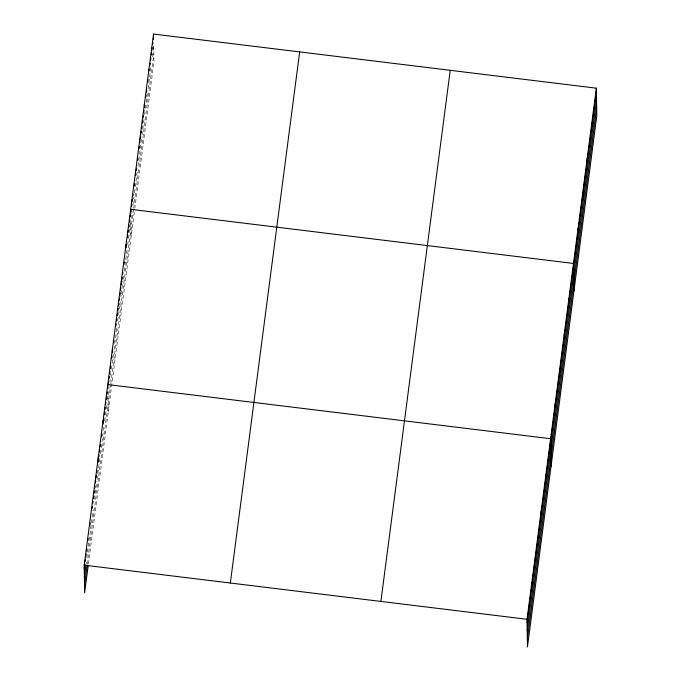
<?xml version="1.0" encoding="UTF-8"?>
<svg xmlns="http://www.w3.org/2000/svg" width="681" height="681" viewBox="0 0 681 681"><rect width="100%" height="100%" fill="white"/><g stroke="black" fill="none" stroke-linecap="round" stroke-linejoin="round"><path stroke-width="0.51" stroke-dasharray="3.4 2.55" d="M86.002 564.149L86.266 562.08M86.81 557.952L88.964 541.446M89.1 540.416L93.135 509.456M94.489 499.139L95.834 488.822M95.97 487.792L96.506 483.663M97.042 479.535L99.205 463.02M99.332 461.99L99.877 457.862M100.413 453.733L102.567 437.228M102.703 436.198L104.184 424.842M104.721 420.713L106.747 405.238M107.555 399.049L107.956 395.95M108.092 394.92L109.164 386.672M109.837 381.513L110.109 379.453M110.645 375.333L110.918 373.265M111.454 369.145L112.799 358.836M112.935 357.806L113.472 353.677M114.016 349.557L116.97 326.871M117.779 320.691L119.669 306.254M119.796 305.224L120.341 301.096M120.877 296.976L121.15 294.916M121.278 293.886L123.031 280.478M123.167 279.448L123.704 275.328M124.24 271.2L127.202 248.522M127.739 244.394L129.892 227.897M130.028 226.867L130.565 222.747M131.11 218.618L131.646 214.498M131.782 213.468L132.046 211.399M132.855 205.219L133.527 200.061M133.663 199.031L133.936 196.971M134.472 192.842L136.626 176.353M136.762 175.315L137.298 171.195M137.971 166.036L140.933 143.359M141.069 142.329L141.469 139.23M142.006 135.11L143.487 123.772M143.623 122.742L144.159 118.613M144.695 114.493L144.968 112.425M145.504 108.305L146.849 97.996M146.985 96.966L147.522 92.837M148.066 88.717L151.02 66.031M152.238 56.753L153.719 45.414L153.974 61.707L134.864 208.105M87.211 564.157L110.645 384.629M110.782 383.599L133.527 209.356M133.655 208.326L153.846 53.68M88.411 563.928L134.727 209.135M130.837 220.678L131.093 236.971M107.99 398.019L108.211 412.243"/><path stroke-width="1.02" d="M88.138 565.988L84.64 592.819L84.206 565.162L153.54 34.05L596.36 88.181L596.794 115.838L527.46 646.95L527.026 619.293L596.36 88.181M84.257 568.507L84.793 564.379M85.202 561.28L85.474 559.22M85.874 556.122L86.147 554.062M86.547 550.963L86.819 548.903M87.892 540.646L88.164 538.577M89.918 525.17L90.181 523.102M92.071 508.656L92.344 506.596M92.744 503.497L93.016 501.437M93.416 498.339L93.689 496.27M94.089 493.18L94.361 491.112M94.761 488.022L95.034 485.953M95.434 482.863L95.706 480.795M96.115 477.696L96.379 475.636M96.787 472.537L97.051 470.477M98.132 462.22L98.345 456.815M98.805 457.062L99.077 455.002M99.477 451.903L99.749 449.843M100.15 446.745L100.422 444.676M101.503 436.427L101.767 434.359M103.521 420.943L103.793 418.883M104.329 414.755L104.602 412.695M105.002 409.596L105.274 407.536M105.674 404.437L105.947 402.369M106.347 399.279L106.619 397.21M107.019 394.12L107.292 392.052M108.373 383.803L108.637 381.743M109.045 378.645L109.309 376.584M109.718 373.494L109.981 371.434M110.39 368.336L110.654 366.276M111.735 358.027L111.999 355.967M112.408 352.869L112.68 350.809M113.753 342.56L114.025 340.5M115.906 326.063L116.179 324.003M116.579 320.913L116.851 318.853M117.251 315.754L117.524 313.694M117.924 310.604L118.196 308.544M118.596 305.446L118.869 303.385M119.269 300.295L119.541 298.227M119.941 295.137L120.214 293.077M120.614 289.978L120.886 287.918M121.286 284.828L121.507 279.423M121.959 279.67L122.231 277.61M122.631 274.52L122.903 272.46M123.985 264.211L124.248 262.142M127.483 237.405L127.747 235.337M128.156 232.247L128.42 230.187M128.828 227.088L129.092 225.028M129.501 221.938L129.765 219.878M130.173 216.779L130.437 214.719M130.846 211.629L131.118 209.569M131.518 206.471L131.791 204.411M132.191 201.321L132.463 199.252M132.863 196.162L133.136 194.102M134.208 185.853L134.48 183.793M135.553 175.545L135.825 173.485M136.226 170.386L136.498 168.326M137.571 160.078L137.843 158.018M139.052 148.739L139.324 146.679M140.397 138.43L140.669 136.362M141.078 133.272L141.342 131.212M141.75 128.113L142.014 126.053M142.423 122.963L142.687 120.903M143.095 117.804L143.359 115.744M143.768 112.654L144.031 110.594M144.704 105.436L144.44 107.496L144.389 104.159M145.785 97.187L146.057 95.127M146.458 92.029L146.73 89.969M147.803 81.72L148.075 79.66M149.956 65.223L150.229 63.163M150.629 60.073L150.901 58.013M151.301 54.914L151.574 52.854M151.974 49.764L152.246 47.704M152.646 44.605L152.919 42.545M153.319 39.455L153.591 37.387M84.384 576.526L85.866 565.179M84.512 584.8L87.074 565.187M230.34 583.03L299.666 51.909M380.9 601.434L450.226 70.313M527.077 622.638L596.411 91.518M527.205 630.657L596.539 99.545M527.332 638.923L596.667 107.811M84.206 565.162L527.026 619.293M591.78 123.235L591.84 126.572M587.209 158.29L587.26 161.627M582.63 193.344L582.689 196.681M578.058 228.39L578.109 231.736M573.913 291.102L573.479 263.445L130.658 209.314L130.701 211.825M568.907 298.499L568.958 301.845M564.328 333.554L564.379 336.899M559.756 368.608L559.808 371.945M555.177 403.663L555.228 407M551.04 466.374L550.597 438.717L107.777 384.586L107.828 387.923M545.89 474.836L545.941 478.173M541.174 510.946L541.225 514.291M536.458 547.064L536.509 550.401M531.742 583.183L531.793 586.52M153.54 34.05L153.565 35.718M148.96 69.104L148.986 70.773M139.809 139.213L139.86 142.55M126.079 244.368L126.138 247.714M112.356 349.532L112.391 352.034M103.061 420.705L103.112 424.042"/></g></svg>
